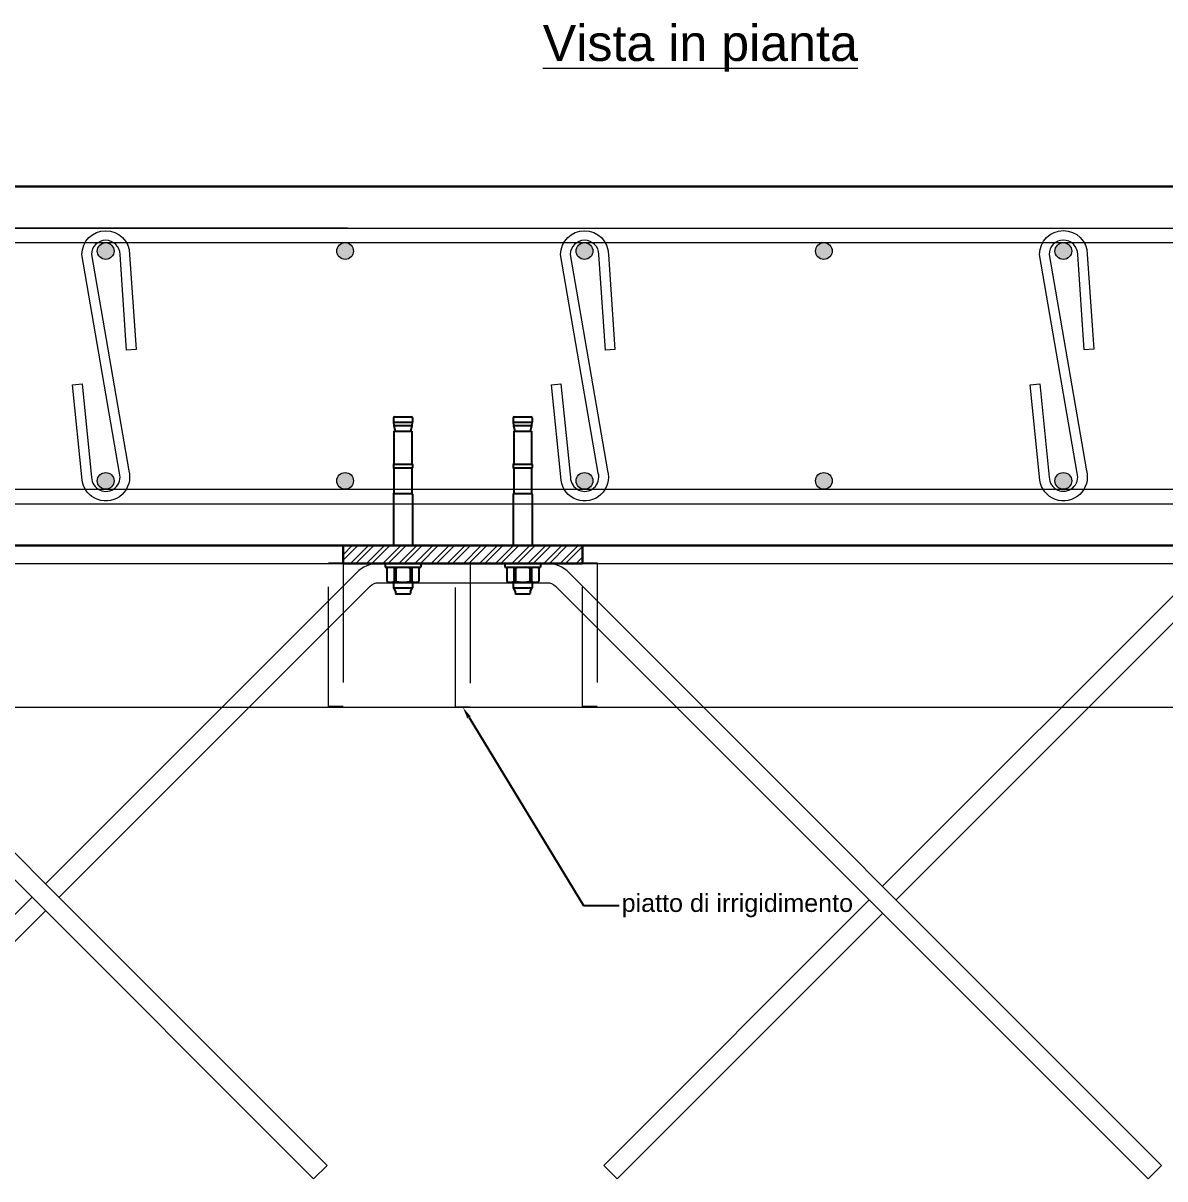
# Model space of a CAD drawing. Header units: millimetres. Extents: x 1415 to 3549, y 2194 to 4677.
# Drawn here: x 1795.434 to 1796.388, y 2308.808 to 2309.774 of the extents above; entities that cross this region are included whole.
import ezdxf
from ezdxf import colors
from ezdxf.entities.mleader import LeaderData, LeaderLine
from ezdxf.math import Vec2, Vec3

# ---------------------------------------------------------------- set-up
doc = ezdxf.new("R2010")
doc.units = ezdxf.units.MM
doc.linetypes.add('phl_center', pattern=[0.75, 0.4, -0.35])
doc.linetypes.add('phl_thick', pattern=[0])
for name, color, linetype, lineweight in [('armature longitudinali', 5, 'Continuous', 9), ('Layer3', 7, 'Continuous', 15), ('Layer4', 7, 'Continuous', 15), ('quote', 252, 'Continuous', 5), ('Setti', 5, 'Continuous', 30), ('sezionato particolari', 7, 'Continuous', 30), ('staffe', 10, 'Continuous', 9)]:
    doc.layers.add(name, color=color, linetype=linetype, lineweight=lineweight)
doc.layers.add('projection', color=7, linetype='Continuous')
doc.styles.get("Standard").update_dxf_attribs({"font": 'arial.ttf'})

# ---------------------------------------------------------------- blocks, each defined once
blk = doc.blocks.new('*U1395')
at = {"layer": 'Layer3', "transparency": 33554687}
h = blk.add_hatch(color=256, dxfattribs=at)
h.dxf.hatch_style = 1
h.paths.add_polyline_path([(0.007, 0, 1), (-0.007, 0, 1)])
at = {"layer": 'Layer3'}
blk.add_circle((0, 0), 0.007, dxfattribs=at)
blk = doc.blocks.new('*U1396')
at = {"layer": 'Layer3', "color": 0, "linetype": 'ByBlock', "lineweight": -2, "transparency": 16777216}
for p in [(0, 0), (0.2, 0), (0.4, 0), (0.6, 0), (0.8, 0), (1, 0), (1.2, 0), (0, -0.192), (0.2, -0.192), (0.4, -0.192), (0.6, -0.192), (0.8, -0.192), (1, -0.192), (1.2, -0.192)]:
    blk.add_blockref('*U1395', p, dxfattribs=at)

msp = doc.modelspace()

# ---------------------------------------------------------------- hatches: boundary and pattern name
at = {"layer": 'quote', "transparency": 33554687}
h = msp.add_hatch(dxfattribs=at)
h.set_pattern_fill('ANSI32', color=256, scale=0.001)
h.set_pattern_definition([(45, (6.633612, -4.328958), (-0.00673519209, 0.00673519209), []), (45, (6.638102, -4.328958), (-0.00673519209, 0.00673519209), [])])
h.paths.add_polyline_path([(1795.77274, 2309.3223), (1795.77273, 2309.3373), (1795.70156, 2309.3373), (1795.70156, 2309.3223)])
h.paths.add_polyline_path([(1795.77273, 2309.3373), (1795.77274, 2309.3223), (1795.90156, 2309.3223), (1795.90156, 2309.3373)])

# ---------------------------------------------------------------- linework, layer by layer
at = {"layer": 'armature longitudinali'}
for points in [[(1794.84823, 2309.3223), (1794.84823, 2309.2023), (1796.69845, 2309.2023)], [(1794.84823, 2309.3223), (1796.99204, 2309.3223), (1796.99204, 2309.2023), (1796.69845, 2309.2023)]]:
    msp.add_lwpolyline(points, dxfattribs=at)
at = {"layer": 'armature longitudinali', "linetype": 'phl_center', "lineweight": 5, "ltscale": 0.1}
for points in [[(1795.68947, 2309.32287), (1795.70156, 2309.32287), (1795.70156, 2309.20287), (1795.68947, 2309.20287)], [(1795.79552, 2309.3223), (1795.80761, 2309.3223), (1795.80761, 2309.2023), (1795.79552, 2309.2023)], [(1795.90156, 2309.32287), (1795.91366, 2309.32287), (1795.91366, 2309.20287), (1795.90156, 2309.20287)]]:
    msp.add_lwpolyline(points, close=True, dxfattribs=at)
at = {"layer": 'Layer4'}
msp.add_lwpolyline([(1795.03405, 2309.3063), (1795.17479, 2309.3063, -0.198912), (1795.18186, 2309.30337), (1795.67683, 2308.8084), (1795.68815, 2308.81971), (1795.19317, 2309.31468, 0.198912), (1795.17479, 2309.3223), (1795.03405, 2309.3223, 0.198912), (1795.01566, 2309.31468), (1794.52069, 2308.81971), (1794.532, 2308.8084), (1795.02698, 2309.30337, -0.198912)], format="xyb", close=True, dxfattribs=at)
for points in [[(1795.46431, 2309.04355), (1795.72412, 2309.30337, -0.198912), (1795.73119, 2309.3063), (1795.87193, 2309.3063, -0.198912), (1795.87901, 2309.30337), (1796.37398, 2308.8084), (1796.38529, 2308.81971), (1795.89032, 2309.31468, 0.198912), (1795.87193, 2309.3223), (1795.73119, 2309.3223, 0.198912), (1795.71281, 2309.31468), (1795.45299, 2309.05487)], [(1796.16357, 2309.04143), (1796.42551, 2309.30337, -0.198912), (1796.43258, 2309.3063), (1796.57332, 2309.3063, -0.198912), (1796.58039, 2309.30337), (1797.07537, 2308.8084), (1797.08668, 2308.81971), (1796.59171, 2309.31468, 0.198912), (1796.57332, 2309.3223), (1796.43258, 2309.3223, 0.198912), (1796.4142, 2309.31468), (1796.15226, 2309.05275)]]:
    msp.add_lwpolyline(points, format="xyb", dxfattribs=at)
for points in [[(1795.44168, 2309.04355), (1795.21784, 2308.81971), (1795.22915, 2308.8084), (1795.45299, 2309.03224)], [(1796.14094, 2309.04143), (1795.91922, 2308.81971), (1795.93054, 2308.8084), (1796.15226, 2309.03012)]]:
    msp.add_lwpolyline(points, dxfattribs=at)
at = {"layer": 'projection', "color": 7, "linetype": 'phl_thick'}
for p, q in [((1795.74371, 2309.4441), (1795.74371, 2309.4404)), ((1795.74451, 2309.4449), (1795.75861, 2309.4449)), ((1795.75941, 2309.4441), (1795.75941, 2309.4404)), ((1795.84371, 2309.4441), (1795.84371, 2309.4404)), ((1795.84451, 2309.4449), (1795.85861, 2309.4449)), ((1795.85941, 2309.4441), (1795.85941, 2309.4404)), ((1795.74371, 2309.4404), (1795.75941, 2309.4404)), ((1795.74371, 2309.4404), (1795.75941, 2309.4404)), ((1795.74371, 2309.4404), (1795.74397, 2309.4376)), ((1795.74397, 2309.4376), (1795.75916, 2309.4376)), ((1795.74397, 2309.4376), (1795.75916, 2309.4376)), ((1795.74397, 2309.4376), (1795.74495, 2309.4328)), ((1795.75818, 2309.4328), (1795.75916, 2309.4376)), ((1795.75916, 2309.4376), (1795.75941, 2309.4404)), ((1795.84371, 2309.4404), (1795.85941, 2309.4404)), ((1795.84371, 2309.4404), (1795.85941, 2309.4404)), ((1795.84371, 2309.4404), (1795.84397, 2309.4376)), ((1795.84397, 2309.4376), (1795.85916, 2309.4376)), ((1795.84397, 2309.4376), (1795.85916, 2309.4376)), ((1795.84397, 2309.4376), (1795.84495, 2309.4328)), ((1795.85818, 2309.4328), (1795.85916, 2309.4376)), ((1795.85916, 2309.4376), (1795.85941, 2309.4404)), ((1795.74406, 2309.4328), (1795.75258, 2309.4328)), ((1795.74406, 2309.4328), (1795.74406, 2309.4058)), ((1795.75258, 2309.4328), (1795.75906, 2309.4328)), ((1795.75906, 2309.4328), (1795.75906, 2309.4058)), ((1795.84406, 2309.4328), (1795.85258, 2309.4328)), ((1795.84406, 2309.4328), (1795.84406, 2309.4058)), ((1795.85258, 2309.4328), (1795.85906, 2309.4328)), ((1795.85906, 2309.4328), (1795.85906, 2309.4058)), ((1795.74363, 2309.4051), (1795.74363, 2309.4025)), ((1795.74383, 2309.4053), (1795.7593, 2309.4053)), ((1795.7595, 2309.4051), (1795.7595, 2309.4025)), ((1795.84363, 2309.4051), (1795.84363, 2309.4025)), ((1795.84383, 2309.4053), (1795.8593, 2309.4053)), ((1795.8595, 2309.4051), (1795.8595, 2309.4025)), ((1795.74383, 2309.4023), (1795.7593, 2309.4023)), ((1795.74406, 2309.4023), (1795.74406, 2309.3809)), ((1795.75906, 2309.4023), (1795.75906, 2309.3809)), ((1795.84383, 2309.4023), (1795.8593, 2309.4023)), ((1795.84406, 2309.4023), (1795.84406, 2309.3809)), ((1795.85906, 2309.4023), (1795.85906, 2309.3809)), ((1795.74356, 2309.38015), (1795.74406, 2309.3809)), ((1795.74356, 2309.38015), (1795.74356, 2309.3373)), ((1795.74406, 2309.3809), (1795.75906, 2309.3809)), ((1795.74406, 2309.3809), (1795.75906, 2309.3809)), ((1795.75906, 2309.3809), (1795.75956, 2309.38015)), ((1795.75956, 2309.38015), (1795.75956, 2309.3373)), ((1795.84356, 2309.38015), (1795.84406, 2309.3809)), ((1795.84356, 2309.38015), (1795.84356, 2309.3373)), ((1795.84406, 2309.3809), (1795.85906, 2309.3809)), ((1795.84406, 2309.3809), (1795.85906, 2309.3809)), ((1795.85906, 2309.3809), (1795.85956, 2309.38015)), ((1795.85956, 2309.38015), (1795.85956, 2309.3373)), ((1795.73656, 2309.3223), (1795.76656, 2309.3223)), ((1795.73656, 2309.3223), (1795.73656, 2309.3193)), ((1795.73656, 2309.3193), (1795.76656, 2309.3193)), ((1795.73819, 2309.31881), (1795.73905, 2309.3193)), ((1795.73819, 2309.31881), (1795.73822, 2309.31881)), ((1795.73819, 2309.31881), (1795.73822, 2309.31881)), ((1795.73819, 2309.31881), (1795.73819, 2309.30739)), ((1795.73822, 2309.31881), (1795.73842, 2309.31891)), ((1795.73822, 2309.31881), (1795.73842, 2309.31891)), ((1795.73842, 2309.31891), (1795.73862, 2309.319)), ((1795.73842, 2309.31891), (1795.73862, 2309.319)), ((1795.73862, 2309.319), (1795.73881, 2309.31908)), ((1795.73862, 2309.319), (1795.73881, 2309.31908)), ((1795.73881, 2309.31908), (1795.73901, 2309.31916)), ((1795.73881, 2309.31908), (1795.73901, 2309.31916)), ((1795.73901, 2309.31916), (1795.7392, 2309.31923)), ((1795.73901, 2309.31916), (1795.7392, 2309.31923)), ((1795.7392, 2309.31923), (1795.73939, 2309.3193)), ((1795.7392, 2309.31923), (1795.73939, 2309.3193)), ((1795.74296, 2309.3193), (1795.74315, 2309.31923)), ((1795.74296, 2309.3193), (1795.74315, 2309.31923)), ((1795.74315, 2309.31923), (1795.74334, 2309.31916)), ((1795.74315, 2309.31923), (1795.74334, 2309.31916)), ((1795.74334, 2309.31916), (1795.74353, 2309.31908)), ((1795.74334, 2309.31916), (1795.74353, 2309.31908)), ((1795.74353, 2309.31908), (1795.74373, 2309.319)), ((1795.74353, 2309.31908), (1795.74373, 2309.319)), ((1795.74373, 2309.319), (1795.74392, 2309.31891)), ((1795.74373, 2309.319), (1795.74392, 2309.31891)), ((1795.74392, 2309.31891), (1795.74413, 2309.31881)), ((1795.74392, 2309.31891), (1795.74413, 2309.31881)), ((1795.74413, 2309.31881), (1795.74566, 2309.31881)), ((1795.74413, 2309.31881), (1795.74566, 2309.31881)), ((1795.74413, 2309.31881), (1795.74413, 2309.30739)), ((1795.74413, 2309.31881), (1795.74413, 2309.30739)), ((1795.74566, 2309.31881), (1795.74606, 2309.31891)), ((1795.74566, 2309.31881), (1795.74606, 2309.31891)), ((1795.74566, 2309.31881), (1795.74566, 2309.30739)), ((1795.74566, 2309.31881), (1795.74566, 2309.30739)), ((1795.74606, 2309.31891), (1795.74646, 2309.319)), ((1795.74606, 2309.31891), (1795.74646, 2309.319)), ((1795.74646, 2309.319), (1795.74685, 2309.31908)), ((1795.74646, 2309.319), (1795.74685, 2309.31908)), ((1795.74685, 2309.31908), (1795.74724, 2309.31916)), ((1795.74685, 2309.31908), (1795.74724, 2309.31916)), ((1795.74724, 2309.31916), (1795.74762, 2309.31923)), ((1795.74724, 2309.31916), (1795.74762, 2309.31923)), ((1795.74762, 2309.31923), (1795.748, 2309.3193)), ((1795.74762, 2309.31923), (1795.748, 2309.3193)), ((1795.75513, 2309.3193), (1795.75551, 2309.31923)), ((1795.75513, 2309.3193), (1795.75551, 2309.31923)), ((1795.75551, 2309.31923), (1795.75589, 2309.31916)), ((1795.75551, 2309.31923), (1795.75589, 2309.31916)), ((1795.75589, 2309.31916), (1795.75628, 2309.31908)), ((1795.75589, 2309.31916), (1795.75628, 2309.31908)), ((1795.75628, 2309.31908), (1795.75667, 2309.319)), ((1795.75628, 2309.31908), (1795.75667, 2309.319)), ((1795.75667, 2309.319), (1795.75707, 2309.31891)), ((1795.75667, 2309.319), (1795.75707, 2309.31891)), ((1795.75707, 2309.31891), (1795.75747, 2309.31881)), ((1795.75707, 2309.31891), (1795.75747, 2309.31881)), ((1795.75747, 2309.31881), (1795.759, 2309.31881)), ((1795.75747, 2309.31881), (1795.759, 2309.31881)), ((1795.75747, 2309.31881), (1795.75747, 2309.30739)), ((1795.75747, 2309.31881), (1795.75747, 2309.30739)), ((1795.759, 2309.31881), (1795.75921, 2309.31891)), ((1795.759, 2309.31881), (1795.75921, 2309.31891)), ((1795.759, 2309.31881), (1795.759, 2309.30739)), ((1795.759, 2309.31881), (1795.759, 2309.30739)), ((1795.75921, 2309.31891), (1795.7594, 2309.319)), ((1795.75921, 2309.31891), (1795.7594, 2309.319)), ((1795.7594, 2309.319), (1795.7596, 2309.31908)), ((1795.7594, 2309.319), (1795.7596, 2309.31908)), ((1795.7596, 2309.31908), (1795.75979, 2309.31916)), ((1795.7596, 2309.31908), (1795.75979, 2309.31916)), ((1795.75979, 2309.31916), (1795.75998, 2309.31923)), ((1795.75979, 2309.31916), (1795.75998, 2309.31923)), ((1795.75998, 2309.31923), (1795.76017, 2309.3193)), ((1795.75998, 2309.31923), (1795.76017, 2309.3193)), ((1795.76374, 2309.3193), (1795.76393, 2309.31923)), ((1795.76374, 2309.3193), (1795.76393, 2309.31923)), ((1795.76393, 2309.31923), (1795.76412, 2309.31916)), ((1795.76393, 2309.31923), (1795.76412, 2309.31916)), ((1795.76408, 2309.3193), (1795.76494, 2309.31881)), ((1795.76412, 2309.31916), (1795.76431, 2309.31908)), ((1795.76412, 2309.31916), (1795.76431, 2309.31908)), ((1795.76431, 2309.31908), (1795.76451, 2309.319)), ((1795.76431, 2309.31908), (1795.76451, 2309.319)), ((1795.76451, 2309.319), (1795.76471, 2309.31891)), ((1795.76451, 2309.319), (1795.76471, 2309.31891)), ((1795.76471, 2309.31891), (1795.76491, 2309.31881)), ((1795.76471, 2309.31891), (1795.76491, 2309.31881)), ((1795.76491, 2309.31881), (1795.76494, 2309.31881)), ((1795.76491, 2309.31881), (1795.76494, 2309.31881)), ((1795.76494, 2309.31881), (1795.76494, 2309.30739)), ((1795.76656, 2309.3223), (1795.76656, 2309.3193)), ((1795.83656, 2309.3223), (1795.86656, 2309.3223)), ((1795.83656, 2309.3223), (1795.83656, 2309.3193)), ((1795.83656, 2309.3193), (1795.86656, 2309.3193)), ((1795.83819, 2309.31881), (1795.83905, 2309.3193)), ((1795.83819, 2309.31881), (1795.83822, 2309.31881)), ((1795.83819, 2309.31881), (1795.83822, 2309.31881)), ((1795.83819, 2309.31881), (1795.83819, 2309.30739)), ((1795.83822, 2309.31881), (1795.83842, 2309.31891)), ((1795.83822, 2309.31881), (1795.83842, 2309.31891)), ((1795.83842, 2309.31891), (1795.83862, 2309.319)), ((1795.83842, 2309.31891), (1795.83862, 2309.319)), ((1795.83862, 2309.319), (1795.83881, 2309.31908)), ((1795.83862, 2309.319), (1795.83881, 2309.31908)), ((1795.83881, 2309.31908), (1795.83901, 2309.31916)), ((1795.83881, 2309.31908), (1795.83901, 2309.31916)), ((1795.83901, 2309.31916), (1795.8392, 2309.31923)), ((1795.83901, 2309.31916), (1795.8392, 2309.31923)), ((1795.8392, 2309.31923), (1795.83939, 2309.3193)), ((1795.8392, 2309.31923), (1795.83939, 2309.3193)), ((1795.84296, 2309.3193), (1795.84315, 2309.31923)), ((1795.84296, 2309.3193), (1795.84315, 2309.31923)), ((1795.84315, 2309.31923), (1795.84334, 2309.31916)), ((1795.84315, 2309.31923), (1795.84334, 2309.31916)), ((1795.84334, 2309.31916), (1795.84353, 2309.31908)), ((1795.84334, 2309.31916), (1795.84353, 2309.31908)), ((1795.84353, 2309.31908), (1795.84373, 2309.319)), ((1795.84353, 2309.31908), (1795.84373, 2309.319)), ((1795.84373, 2309.319), (1795.84392, 2309.31891)), ((1795.84373, 2309.319), (1795.84392, 2309.31891)), ((1795.84392, 2309.31891), (1795.84413, 2309.31881)), ((1795.84392, 2309.31891), (1795.84413, 2309.31881)), ((1795.84413, 2309.31881), (1795.84566, 2309.31881)), ((1795.84413, 2309.31881), (1795.84566, 2309.31881)), ((1795.84413, 2309.31881), (1795.84413, 2309.30739)), ((1795.84413, 2309.31881), (1795.84413, 2309.30739)), ((1795.84566, 2309.31881), (1795.84606, 2309.31891)), ((1795.84566, 2309.31881), (1795.84606, 2309.31891)), ((1795.84566, 2309.31881), (1795.84566, 2309.30739)), ((1795.84566, 2309.31881), (1795.84566, 2309.30739)), ((1795.84606, 2309.31891), (1795.84646, 2309.319)), ((1795.84606, 2309.31891), (1795.84646, 2309.319)), ((1795.84646, 2309.319), (1795.84685, 2309.31908)), ((1795.84646, 2309.319), (1795.84685, 2309.31908)), ((1795.84685, 2309.31908), (1795.84724, 2309.31916)), ((1795.84685, 2309.31908), (1795.84724, 2309.31916)), ((1795.84724, 2309.31916), (1795.84762, 2309.31923)), ((1795.84724, 2309.31916), (1795.84762, 2309.31923)), ((1795.84762, 2309.31923), (1795.848, 2309.3193)), ((1795.84762, 2309.31923), (1795.848, 2309.3193)), ((1795.85513, 2309.3193), (1795.85551, 2309.31923)), ((1795.85513, 2309.3193), (1795.85551, 2309.31923)), ((1795.85551, 2309.31923), (1795.85589, 2309.31916)), ((1795.85551, 2309.31923), (1795.85589, 2309.31916)), ((1795.85589, 2309.31916), (1795.85628, 2309.31908)), ((1795.85589, 2309.31916), (1795.85628, 2309.31908)), ((1795.85628, 2309.31908), (1795.85667, 2309.319)), ((1795.85628, 2309.31908), (1795.85667, 2309.319)), ((1795.85667, 2309.319), (1795.85707, 2309.31891)), ((1795.85667, 2309.319), (1795.85707, 2309.31891)), ((1795.85707, 2309.31891), (1795.85747, 2309.31881)), ((1795.85707, 2309.31891), (1795.85747, 2309.31881)), ((1795.85747, 2309.31881), (1795.859, 2309.31881)), ((1795.85747, 2309.31881), (1795.859, 2309.31881)), ((1795.85747, 2309.31881), (1795.85747, 2309.30739)), ((1795.85747, 2309.31881), (1795.85747, 2309.30739)), ((1795.859, 2309.31881), (1795.85921, 2309.31891)), ((1795.859, 2309.31881), (1795.85921, 2309.31891)), ((1795.859, 2309.31881), (1795.859, 2309.30739)), ((1795.859, 2309.31881), (1795.859, 2309.30739)), ((1795.85921, 2309.31891), (1795.8594, 2309.319)), ((1795.85921, 2309.31891), (1795.8594, 2309.319)), ((1795.8594, 2309.319), (1795.8596, 2309.31908)), ((1795.8594, 2309.319), (1795.8596, 2309.31908)), ((1795.8596, 2309.31908), (1795.85979, 2309.31916)), ((1795.8596, 2309.31908), (1795.85979, 2309.31916)), ((1795.85979, 2309.31916), (1795.85998, 2309.31923)), ((1795.85979, 2309.31916), (1795.85998, 2309.31923)), ((1795.85998, 2309.31923), (1795.86017, 2309.3193)), ((1795.85998, 2309.31923), (1795.86017, 2309.3193)), ((1795.86374, 2309.3193), (1795.86393, 2309.31923)), ((1795.86374, 2309.3193), (1795.86393, 2309.31923)), ((1795.86393, 2309.31923), (1795.86412, 2309.31916)), ((1795.86393, 2309.31923), (1795.86412, 2309.31916)), ((1795.86408, 2309.3193), (1795.86494, 2309.31881)), ((1795.86412, 2309.31916), (1795.86431, 2309.31908)), ((1795.86412, 2309.31916), (1795.86431, 2309.31908)), ((1795.86431, 2309.31908), (1795.86451, 2309.319)), ((1795.86431, 2309.31908), (1795.86451, 2309.319)), ((1795.86451, 2309.319), (1795.86471, 2309.31891)), ((1795.86451, 2309.319), (1795.86471, 2309.31891)), ((1795.86471, 2309.31891), (1795.86491, 2309.31881)), ((1795.86471, 2309.31891), (1795.86491, 2309.31881)), ((1795.86491, 2309.31881), (1795.86494, 2309.31881)), ((1795.86491, 2309.31881), (1795.86494, 2309.31881)), ((1795.86494, 2309.31881), (1795.86494, 2309.30739)), ((1795.86656, 2309.3223), (1795.86656, 2309.3193)), ((1795.73819, 2309.30739), (1795.73822, 2309.30739)), ((1795.73819, 2309.30739), (1795.73822, 2309.30739)), ((1795.73819, 2309.30739), (1795.73956, 2309.3066)), ((1795.73822, 2309.30739), (1795.73857, 2309.30722)), ((1795.73822, 2309.30739), (1795.73857, 2309.30722)), ((1795.73857, 2309.30722), (1795.73891, 2309.30708)), ((1795.73857, 2309.30722), (1795.73891, 2309.30708)), ((1795.73891, 2309.30708), (1795.73925, 2309.30695)), ((1795.73891, 2309.30708), (1795.73925, 2309.30695)), ((1795.73925, 2309.30695), (1795.73957, 2309.30684)), ((1795.73925, 2309.30695), (1795.73957, 2309.30684)), ((1795.73956, 2309.3066), (1795.76356, 2309.3066)), ((1795.73957, 2309.30684), (1795.7399, 2309.30675)), ((1795.73957, 2309.30684), (1795.7399, 2309.30675)), ((1795.7399, 2309.30675), (1795.74022, 2309.30669)), ((1795.7399, 2309.30675), (1795.74022, 2309.30669)), ((1795.74022, 2309.30669), (1795.74054, 2309.30664)), ((1795.74022, 2309.30669), (1795.74054, 2309.30664)), ((1795.74054, 2309.30664), (1795.74085, 2309.30661)), ((1795.74054, 2309.30664), (1795.74085, 2309.30661)), ((1795.74085, 2309.30661), (1795.74117, 2309.3066)), ((1795.74085, 2309.30661), (1795.74117, 2309.3066)), ((1795.74117, 2309.3066), (1795.74146, 2309.30661)), ((1795.74117, 2309.3066), (1795.74146, 2309.30661)), ((1795.74146, 2309.30661), (1795.74174, 2309.30663)), ((1795.74146, 2309.30661), (1795.74174, 2309.30663)), ((1795.74174, 2309.30663), (1795.74203, 2309.30667)), ((1795.74174, 2309.30663), (1795.74203, 2309.30667)), ((1795.74203, 2309.30667), (1795.74232, 2309.30672)), ((1795.74203, 2309.30667), (1795.74232, 2309.30672)), ((1795.74232, 2309.30672), (1795.74261, 2309.3068)), ((1795.74232, 2309.30672), (1795.74261, 2309.3068)), ((1795.74261, 2309.3068), (1795.7429, 2309.30688)), ((1795.74261, 2309.3068), (1795.7429, 2309.30688)), ((1795.7429, 2309.30688), (1795.7432, 2309.30698)), ((1795.7429, 2309.30688), (1795.7432, 2309.30698)), ((1795.7432, 2309.30698), (1795.7435, 2309.3071)), ((1795.7432, 2309.30698), (1795.7435, 2309.3071)), ((1795.7435, 2309.3071), (1795.74381, 2309.30724)), ((1795.7435, 2309.3071), (1795.74381, 2309.30724)), ((1795.74356, 2309.3066), (1795.74356, 2309.30193)), ((1795.74356, 2309.30193), (1795.75956, 2309.30193)), ((1795.74356, 2309.30193), (1795.75956, 2309.30193)), ((1795.74356, 2309.30193), (1795.74541, 2309.2989)), ((1795.74381, 2309.30724), (1795.74413, 2309.30739)), ((1795.74381, 2309.30724), (1795.74413, 2309.30739)), ((1795.74413, 2309.30739), (1795.74566, 2309.30739)), ((1795.74413, 2309.30739), (1795.74566, 2309.30739)), ((1795.74541, 2309.2989), (1795.74541, 2309.2973)), ((1795.74566, 2309.30739), (1795.74623, 2309.30725)), ((1795.74566, 2309.30739), (1795.74623, 2309.30725)), ((1795.74623, 2309.30725), (1795.7468, 2309.30713)), ((1795.74623, 2309.30725), (1795.7468, 2309.30713)), ((1795.7468, 2309.30713), (1795.74735, 2309.30701)), ((1795.7468, 2309.30713), (1795.74735, 2309.30701)), ((1795.74735, 2309.30701), (1795.74789, 2309.30692)), ((1795.74735, 2309.30701), (1795.74789, 2309.30692)), ((1795.74789, 2309.30692), (1795.74843, 2309.30683)), ((1795.74789, 2309.30692), (1795.74843, 2309.30683)), ((1795.74843, 2309.30683), (1795.74896, 2309.30676)), ((1795.74843, 2309.30683), (1795.74896, 2309.30676)), ((1795.74896, 2309.30676), (1795.74948, 2309.3067)), ((1795.74896, 2309.30676), (1795.74948, 2309.3067)), ((1795.74948, 2309.3067), (1795.75, 2309.30666)), ((1795.74948, 2309.3067), (1795.75, 2309.30666)), ((1795.75, 2309.30666), (1795.75052, 2309.30663)), ((1795.75, 2309.30666), (1795.75052, 2309.30663)), ((1795.75052, 2309.30663), (1795.75104, 2309.30661)), ((1795.75052, 2309.30663), (1795.75104, 2309.30661)), ((1795.75104, 2309.30661), (1795.75156, 2309.3066)), ((1795.75104, 2309.30661), (1795.75156, 2309.3066)), ((1795.75156, 2309.3066), (1795.75209, 2309.30661)), ((1795.75156, 2309.3066), (1795.75209, 2309.30661)), ((1795.75209, 2309.30661), (1795.75261, 2309.30663)), ((1795.75209, 2309.30661), (1795.75261, 2309.30663)), ((1795.75261, 2309.30663), (1795.75313, 2309.30666)), ((1795.75261, 2309.30663), (1795.75313, 2309.30666)), ((1795.75313, 2309.30666), (1795.75365, 2309.3067)), ((1795.75313, 2309.30666), (1795.75365, 2309.3067)), ((1795.75365, 2309.3067), (1795.75417, 2309.30676)), ((1795.75365, 2309.3067), (1795.75417, 2309.30676)), ((1795.75417, 2309.30676), (1795.7547, 2309.30683)), ((1795.75417, 2309.30676), (1795.7547, 2309.30683)), ((1795.7547, 2309.30683), (1795.75524, 2309.30692)), ((1795.7547, 2309.30683), (1795.75524, 2309.30692)), ((1795.75524, 2309.30692), (1795.75578, 2309.30701)), ((1795.75524, 2309.30692), (1795.75578, 2309.30701)), ((1795.75578, 2309.30701), (1795.75633, 2309.30713)), ((1795.75578, 2309.30701), (1795.75633, 2309.30713)), ((1795.75633, 2309.30713), (1795.7569, 2309.30725)), ((1795.75633, 2309.30713), (1795.7569, 2309.30725)), ((1795.7569, 2309.30725), (1795.75747, 2309.30739)), ((1795.7569, 2309.30725), (1795.75747, 2309.30739)), ((1795.75747, 2309.30739), (1795.759, 2309.30739)), ((1795.75747, 2309.30739), (1795.759, 2309.30739)), ((1795.75771, 2309.2989), (1795.75956, 2309.30193)), ((1795.75771, 2309.2989), (1795.75771, 2309.2973)), ((1795.759, 2309.30739), (1795.75932, 2309.30724)), ((1795.759, 2309.30739), (1795.75932, 2309.30724)), ((1795.75932, 2309.30724), (1795.75963, 2309.3071)), ((1795.75932, 2309.30724), (1795.75963, 2309.3071)), ((1795.75956, 2309.3066), (1795.75956, 2309.30193)), ((1795.75963, 2309.3071), (1795.75993, 2309.30698)), ((1795.75963, 2309.3071), (1795.75993, 2309.30698)), ((1795.75993, 2309.30698), (1795.76023, 2309.30688)), ((1795.75993, 2309.30698), (1795.76023, 2309.30688)), ((1795.76023, 2309.30688), (1795.76052, 2309.3068)), ((1795.76023, 2309.30688), (1795.76052, 2309.3068)), ((1795.76052, 2309.3068), (1795.76081, 2309.30672)), ((1795.76052, 2309.3068), (1795.76081, 2309.30672)), ((1795.76081, 2309.30672), (1795.7611, 2309.30667)), ((1795.76081, 2309.30672), (1795.7611, 2309.30667)), ((1795.7611, 2309.30667), (1795.76138, 2309.30663)), ((1795.7611, 2309.30667), (1795.76138, 2309.30663)), ((1795.76138, 2309.30663), (1795.76167, 2309.30661)), ((1795.76138, 2309.30663), (1795.76167, 2309.30661)), ((1795.76167, 2309.30661), (1795.76196, 2309.3066)), ((1795.76167, 2309.30661), (1795.76196, 2309.3066)), ((1795.76196, 2309.3066), (1795.76228, 2309.30661)), ((1795.76196, 2309.3066), (1795.76228, 2309.30661)), ((1795.76228, 2309.30661), (1795.76259, 2309.30664)), ((1795.76228, 2309.30661), (1795.76259, 2309.30664)), ((1795.76259, 2309.30664), (1795.76291, 2309.30669)), ((1795.76259, 2309.30664), (1795.76291, 2309.30669)), ((1795.76291, 2309.30669), (1795.76323, 2309.30675)), ((1795.76291, 2309.30669), (1795.76323, 2309.30675)), ((1795.76323, 2309.30675), (1795.76356, 2309.30684)), ((1795.76323, 2309.30675), (1795.76356, 2309.30684)), ((1795.76356, 2309.3066), (1795.76494, 2309.30739)), ((1795.76356, 2309.30684), (1795.76388, 2309.30695)), ((1795.76356, 2309.30684), (1795.76388, 2309.30695)), ((1795.76388, 2309.30695), (1795.76422, 2309.30708)), ((1795.76388, 2309.30695), (1795.76422, 2309.30708)), ((1795.76422, 2309.30708), (1795.76456, 2309.30722)), ((1795.76422, 2309.30708), (1795.76456, 2309.30722)), ((1795.76456, 2309.30722), (1795.76491, 2309.30739)), ((1795.76456, 2309.30722), (1795.76491, 2309.30739)), ((1795.76491, 2309.30739), (1795.76494, 2309.30739)), ((1795.76491, 2309.30739), (1795.76494, 2309.30739)), ((1795.83819, 2309.30739), (1795.83822, 2309.30739)), ((1795.83819, 2309.30739), (1795.83822, 2309.30739)), ((1795.83819, 2309.30739), (1795.83956, 2309.3066)), ((1795.83822, 2309.30739), (1795.83857, 2309.30722)), ((1795.83822, 2309.30739), (1795.83857, 2309.30722)), ((1795.83857, 2309.30722), (1795.83891, 2309.30708)), ((1795.83857, 2309.30722), (1795.83891, 2309.30708)), ((1795.83891, 2309.30708), (1795.83925, 2309.30695)), ((1795.83891, 2309.30708), (1795.83925, 2309.30695)), ((1795.83925, 2309.30695), (1795.83957, 2309.30684)), ((1795.83925, 2309.30695), (1795.83957, 2309.30684)), ((1795.83956, 2309.3066), (1795.86356, 2309.3066)), ((1795.83957, 2309.30684), (1795.8399, 2309.30675)), ((1795.83957, 2309.30684), (1795.8399, 2309.30675)), ((1795.8399, 2309.30675), (1795.84022, 2309.30669)), ((1795.8399, 2309.30675), (1795.84022, 2309.30669)), ((1795.84022, 2309.30669), (1795.84054, 2309.30664)), ((1795.84022, 2309.30669), (1795.84054, 2309.30664)), ((1795.84054, 2309.30664), (1795.84085, 2309.30661)), ((1795.84054, 2309.30664), (1795.84085, 2309.30661)), ((1795.84085, 2309.30661), (1795.84117, 2309.3066)), ((1795.84085, 2309.30661), (1795.84117, 2309.3066)), ((1795.84117, 2309.3066), (1795.84146, 2309.30661)), ((1795.84117, 2309.3066), (1795.84146, 2309.30661)), ((1795.84146, 2309.30661), (1795.84174, 2309.30663)), ((1795.84146, 2309.30661), (1795.84174, 2309.30663)), ((1795.84174, 2309.30663), (1795.84203, 2309.30667)), ((1795.84174, 2309.30663), (1795.84203, 2309.30667)), ((1795.84203, 2309.30667), (1795.84232, 2309.30672)), ((1795.84203, 2309.30667), (1795.84232, 2309.30672)), ((1795.84232, 2309.30672), (1795.84261, 2309.3068)), ((1795.84232, 2309.30672), (1795.84261, 2309.3068)), ((1795.84261, 2309.3068), (1795.8429, 2309.30688)), ((1795.84261, 2309.3068), (1795.8429, 2309.30688)), ((1795.8429, 2309.30688), (1795.8432, 2309.30698)), ((1795.8429, 2309.30688), (1795.8432, 2309.30698)), ((1795.8432, 2309.30698), (1795.8435, 2309.3071)), ((1795.8432, 2309.30698), (1795.8435, 2309.3071)), ((1795.8435, 2309.3071), (1795.84381, 2309.30724)), ((1795.8435, 2309.3071), (1795.84381, 2309.30724)), ((1795.84356, 2309.3066), (1795.84356, 2309.30193)), ((1795.84356, 2309.30193), (1795.85956, 2309.30193)), ((1795.84356, 2309.30193), (1795.85956, 2309.30193)), ((1795.84356, 2309.30193), (1795.84541, 2309.2989)), ((1795.84381, 2309.30724), (1795.84413, 2309.30739)), ((1795.84381, 2309.30724), (1795.84413, 2309.30739)), ((1795.84413, 2309.30739), (1795.84566, 2309.30739)), ((1795.84413, 2309.30739), (1795.84566, 2309.30739)), ((1795.84541, 2309.2989), (1795.84541, 2309.2973)), ((1795.84566, 2309.30739), (1795.84623, 2309.30725)), ((1795.84566, 2309.30739), (1795.84623, 2309.30725)), ((1795.84623, 2309.30725), (1795.8468, 2309.30713)), ((1795.84623, 2309.30725), (1795.8468, 2309.30713)), ((1795.8468, 2309.30713), (1795.84735, 2309.30701)), ((1795.8468, 2309.30713), (1795.84735, 2309.30701)), ((1795.84735, 2309.30701), (1795.84789, 2309.30692)), ((1795.84735, 2309.30701), (1795.84789, 2309.30692)), ((1795.84789, 2309.30692), (1795.84843, 2309.30683)), ((1795.84789, 2309.30692), (1795.84843, 2309.30683)), ((1795.84843, 2309.30683), (1795.84896, 2309.30676)), ((1795.84843, 2309.30683), (1795.84896, 2309.30676)), ((1795.84896, 2309.30676), (1795.84948, 2309.3067)), ((1795.84896, 2309.30676), (1795.84948, 2309.3067)), ((1795.84948, 2309.3067), (1795.85, 2309.30666)), ((1795.84948, 2309.3067), (1795.85, 2309.30666)), ((1795.85, 2309.30666), (1795.85052, 2309.30663)), ((1795.85, 2309.30666), (1795.85052, 2309.30663)), ((1795.85052, 2309.30663), (1795.85104, 2309.30661)), ((1795.85052, 2309.30663), (1795.85104, 2309.30661)), ((1795.85104, 2309.30661), (1795.85156, 2309.3066)), ((1795.85104, 2309.30661), (1795.85156, 2309.3066)), ((1795.85156, 2309.3066), (1795.85209, 2309.30661)), ((1795.85156, 2309.3066), (1795.85209, 2309.30661)), ((1795.85209, 2309.30661), (1795.85261, 2309.30663)), ((1795.85209, 2309.30661), (1795.85261, 2309.30663)), ((1795.85261, 2309.30663), (1795.85313, 2309.30666)), ((1795.85261, 2309.30663), (1795.85313, 2309.30666)), ((1795.85313, 2309.30666), (1795.85365, 2309.3067)), ((1795.85313, 2309.30666), (1795.85365, 2309.3067)), ((1795.85365, 2309.3067), (1795.85417, 2309.30676)), ((1795.85365, 2309.3067), (1795.85417, 2309.30676)), ((1795.85417, 2309.30676), (1795.8547, 2309.30683)), ((1795.85417, 2309.30676), (1795.8547, 2309.30683)), ((1795.8547, 2309.30683), (1795.85524, 2309.30692)), ((1795.8547, 2309.30683), (1795.85524, 2309.30692)), ((1795.85524, 2309.30692), (1795.85578, 2309.30701)), ((1795.85524, 2309.30692), (1795.85578, 2309.30701)), ((1795.85578, 2309.30701), (1795.85633, 2309.30713)), ((1795.85578, 2309.30701), (1795.85633, 2309.30713)), ((1795.85633, 2309.30713), (1795.8569, 2309.30725)), ((1795.85633, 2309.30713), (1795.8569, 2309.30725)), ((1795.8569, 2309.30725), (1795.85747, 2309.30739)), ((1795.8569, 2309.30725), (1795.85747, 2309.30739)), ((1795.85747, 2309.30739), (1795.859, 2309.30739)), ((1795.85747, 2309.30739), (1795.859, 2309.30739)), ((1795.85771, 2309.2989), (1795.85956, 2309.30193)), ((1795.85771, 2309.2989), (1795.85771, 2309.2973)), ((1795.859, 2309.30739), (1795.85932, 2309.30724)), ((1795.859, 2309.30739), (1795.85932, 2309.30724)), ((1795.85932, 2309.30724), (1795.85963, 2309.3071)), ((1795.85932, 2309.30724), (1795.85963, 2309.3071)), ((1795.85956, 2309.3066), (1795.85956, 2309.30193)), ((1795.85963, 2309.3071), (1795.85993, 2309.30698)), ((1795.85963, 2309.3071), (1795.85993, 2309.30698)), ((1795.85993, 2309.30698), (1795.86023, 2309.30688)), ((1795.85993, 2309.30698), (1795.86023, 2309.30688)), ((1795.86023, 2309.30688), (1795.86052, 2309.3068)), ((1795.86023, 2309.30688), (1795.86052, 2309.3068)), ((1795.86052, 2309.3068), (1795.86081, 2309.30672)), ((1795.86052, 2309.3068), (1795.86081, 2309.30672)), ((1795.86081, 2309.30672), (1795.8611, 2309.30667)), ((1795.86081, 2309.30672), (1795.8611, 2309.30667)), ((1795.8611, 2309.30667), (1795.86138, 2309.30663)), ((1795.8611, 2309.30667), (1795.86138, 2309.30663)), ((1795.86138, 2309.30663), (1795.86167, 2309.30661)), ((1795.86138, 2309.30663), (1795.86167, 2309.30661)), ((1795.86167, 2309.30661), (1795.86196, 2309.3066)), ((1795.86167, 2309.30661), (1795.86196, 2309.3066)), ((1795.86196, 2309.3066), (1795.86228, 2309.30661)), ((1795.86196, 2309.3066), (1795.86228, 2309.30661)), ((1795.86228, 2309.30661), (1795.86259, 2309.30664)), ((1795.86228, 2309.30661), (1795.86259, 2309.30664)), ((1795.86259, 2309.30664), (1795.86291, 2309.30669)), ((1795.86259, 2309.30664), (1795.86291, 2309.30669)), ((1795.86291, 2309.30669), (1795.86323, 2309.30675)), ((1795.86291, 2309.30669), (1795.86323, 2309.30675)), ((1795.86323, 2309.30675), (1795.86356, 2309.30684)), ((1795.86323, 2309.30675), (1795.86356, 2309.30684)), ((1795.86356, 2309.3066), (1795.86494, 2309.30739)), ((1795.86356, 2309.30684), (1795.86388, 2309.30695)), ((1795.86356, 2309.30684), (1795.86388, 2309.30695)), ((1795.86388, 2309.30695), (1795.86422, 2309.30708)), ((1795.86388, 2309.30695), (1795.86422, 2309.30708)), ((1795.86422, 2309.30708), (1795.86456, 2309.30722)), ((1795.86422, 2309.30708), (1795.86456, 2309.30722)), ((1795.86456, 2309.30722), (1795.86491, 2309.30739)), ((1795.86456, 2309.30722), (1795.86491, 2309.30739)), ((1795.86491, 2309.30739), (1795.86494, 2309.30739)), ((1795.86491, 2309.30739), (1795.86494, 2309.30739)), ((1795.74541, 2309.2973), (1795.74581, 2309.2969)), ((1795.74581, 2309.2969), (1795.75731, 2309.2969)), ((1795.75731, 2309.2969), (1795.75771, 2309.2973)), ((1795.84541, 2309.2973), (1795.84581, 2309.2969)), ((1795.84581, 2309.2969), (1795.85731, 2309.2969)), ((1795.85731, 2309.2969), (1795.85771, 2309.2973))]:
    msp.add_line(p, q, dxfattribs=at)
for centre, radius, start, end in [((1795.74451, 2309.4441), 0.0008, 90, 179.99978), ((1795.75861, 2309.4441), 0.0008, 0.00022, 90), ((1795.84451, 2309.4441), 0.0008, 90, 179.99978), ((1795.85861, 2309.4441), 0.0008, 0.00022, 90), ((1795.74383, 2309.4051), 0.0002, 89.99993, 179.99913), ((1795.74456, 2309.4058), 0.0005, 180, 270), ((1795.75856, 2309.4058), 0.0005, 270, 360), ((1795.7593, 2309.4051), 0.0002, 0.00087, 90.00007), ((1795.84383, 2309.4051), 0.0002, 89.99993, 179.99913), ((1795.84456, 2309.4058), 0.0005, 180, 270), ((1795.85856, 2309.4058), 0.0005, 270, 360), ((1795.8593, 2309.4051), 0.0002, 0.00087, 90.00007), ((1795.74383, 2309.4025), 0.0002, 180.00087, 270), ((1795.7593, 2309.4025), 0.0002, 270, 359.99913), ((1795.84383, 2309.4025), 0.0002, 180.00087, 270), ((1795.8593, 2309.4025), 0.0002, 270, 359.99913)]:
    msp.add_arc(centre, radius, start, end, dxfattribs=at)
at = {"layer": 'Setti'}
msp.add_lwpolyline([(1796.09823, 2309.6373), (1794.84823, 2309.6373), (1794.84823, 2309.4873), (1794.84823, 2309.3373), (1796.09823, 2309.3373), (1797.34823, 2309.3373), (1797.34823, 2309.4873), (1797.34823, 2309.6373)], close=True, dxfattribs=at)
at = {"layer": 'sezionato particolari'}
for p, q in [((1795.70156, 2309.3223), (1795.70156, 2309.3373)), ((1795.90156, 2309.3223), (1795.90156, 2309.3373)), ((1795.90156, 2309.3223), (1795.70156, 2309.3223))]:
    msp.add_line(p, q, dxfattribs=at)
at = {"layer": 'staffe'}
msp.add_line((1795.70528, 2309.6023), (1794.90631, 2309.6023), dxfattribs=at)
for points in [[(1795.30623, 2309.6023), (1796.89023, 2309.6023)], [(1795.32278, 2309.5903), (1796.8758, 2309.5903)], [(1795.32329, 2309.3843), (1796.87581, 2309.3843)], [(1795.30623, 2309.3723), (1796.89023, 2309.3723)]]:
    msp.add_lwpolyline(points, dxfattribs=at)
for points in [[(1795.52242, 2309.3998, -1.077253), (1795.48362, 2309.3919), (1795.47555, 2309.47149), (1795.48351, 2309.4723), (1795.49143, 2309.39425, 1.13956), (1795.51471, 2309.39769), (1795.48329, 2309.58043, -0.995345), (1795.52318, 2309.58046), (1795.52862, 2309.50115), (1795.52065, 2309.5006), (1795.51518, 2309.58041, 0.995345), (1795.49129, 2309.5804), (1795.52242, 2309.39962)], [(1795.92242, 2309.3998, -1.077253), (1795.88362, 2309.3919), (1795.87555, 2309.47149), (1795.88351, 2309.4723), (1795.89143, 2309.39425, 1.13956), (1795.91471, 2309.39769), (1795.88329, 2309.58043, -0.995345), (1795.92318, 2309.58046), (1795.92862, 2309.50115), (1795.92065, 2309.5006), (1795.91518, 2309.58041, 0.995345), (1795.89129, 2309.5804), (1795.92242, 2309.39962)], [(1796.32248, 2309.3999, -1.077253), (1796.28367, 2309.392), (1796.2756, 2309.47159), (1796.28356, 2309.4724), (1796.29148, 2309.39435, 1.13956), (1796.31476, 2309.3978), (1796.28334, 2309.58054, -0.995345), (1796.32324, 2309.58056), (1796.32867, 2309.50125), (1796.3207, 2309.5007), (1796.31524, 2309.58052, 0.995345), (1796.29134, 2309.58051), (1796.32248, 2309.39973)]]:
    msp.add_lwpolyline(points, format="xyb", dxfattribs=at)

# ---------------------------------------------------------------- block references
at = {"layer": 'Layer3'}
msp.add_blockref('*U1396', (1795.50322, 2309.5833), dxfattribs=at)

# ---------------------------------------------------------------- texts
at = {"layer": 'Layer4', "insert": (1795.7889, 2309.77205), "char_height": 0.03, "attachment_point": 1}
msp.add_mtext_dynamic_manual_height_columns('\\pxqc;{\\LVista in pianta}', width=0.4221293, gutter_width=12.5, heights=[0], dxfattribs=at)

# ---------------------------------------------------------------- leaders
at = {"layer": 'quote', "linetype": 'phl_thick'}
ml = msp.add_multileader_mtext('Standard', dxfattribs=at)
ml.set_content('piatto di irrigidimento', color=256)
ml.set_leader_properties()
ml.build(insert=Vec2(0, 0))
ml.multileader.update_dxf_attribs({"dogleg_length": 0.03, "arrow_head_size": 0.01})
ctx = ml.context
ctx.base_point, ctx.char_height, ctx.arrow_head_size, ctx.landing_gap_size, ctx.plane_origin = Vec3(1795.93229, 2309.03664), 0.015, 0.01, 0.003, Vec3(1795.76882, 2309.16955)
ctx.text_align_type = 1
notes = []
notes.append((ctx, [(0, (1, 1, 0), (1795.90229, 2309.03664), (1, 0), 0.03, [(0, [(1795.80156, 2309.2023), (1795.90229, 2309.03664)], 0, [])])]))
ctx.mtext.insert, ctx.mtext.alignment, ctx.mtext.flow_direction = Vec3(1796.03089, 2309.04634), 2, 5
for ctx, leaders in notes:
    for number, flags, end, landing, length, lines in leaders:
        leader = LeaderData()
        leader.index, (leader.has_last_leader_line, leader.has_dogleg_vector, leader.attachment_direction) = number, flags
        leader.last_leader_point, leader.dogleg_vector, leader.dogleg_length = Vec3(end), Vec3(landing), length
        for number, points, colour, breaks in lines:
            line = LeaderLine()
            line.index, line.vertices, line.color, line.breaks = number, Vec3.list(points), colors.encode_raw_color(colour), breaks
            leader.lines.append(line)
        ctx.leaders.append(leader)

doc.saveas('drawing.dxf')
